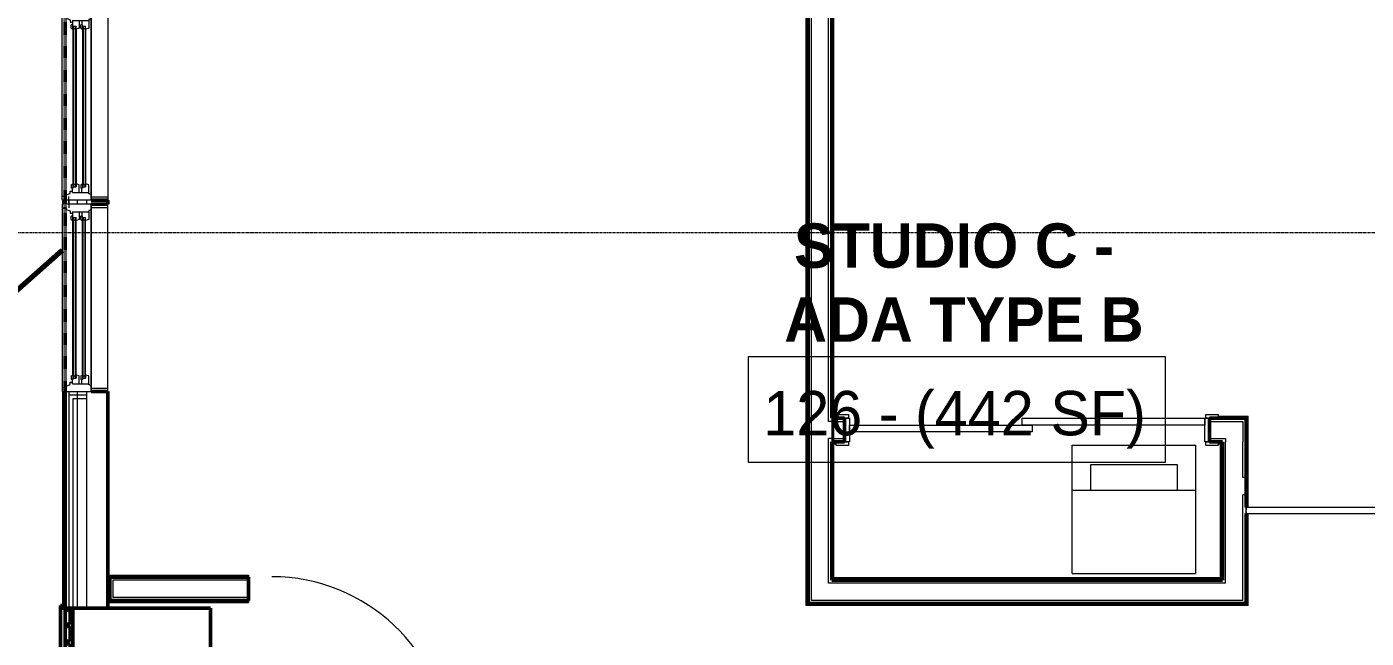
# Model space of a CAD drawing. Header units: inches. Extents: x -4235 to -464, y 9706 to 12425.
# Drawn here: x -3839.6 to -3568.1, y 10385 to 10509 of the extents above; entities that cross this region are included whole.
import ezdxf

# ---------------------------------------------------------------- set-up
doc = ezdxf.new("R2010")
doc.units = ezdxf.units.IN
doc.header["$MEASUREMENT"] = 0
doc.linetypes.add('Dash 1_16_', pattern=[0.125, 0.0625, -0.0625])
doc.linetypes.add('Grid Line 1_2_', pattern=[0.875, 0.5, -0.125, 0.125, -0.125])
for name, color, linetype, lineweight in [('0-1', 7, 'Continuous', 5), ('0-2', 10, 'Continuous', 9), ('A-AREA-IDEN', 2, 'Continuous', 9), ('A-DOOR-1', 7, 'Continuous', 9), ('A-DOOR-2', 90, 'Continuous', 20), ('A-DOOR-3', 250, 'Continuous', 50), ('A-DOOR-FRAM-1', 90, 'Continuous', 20), ('A-GENM', 5, 'Continuous', 9), ('A-GENM-5', 5, 'Continuous', 50), ('A-GLAZ-1', 151, 'Continuous', 9), ('A-GLAZ-2', 151, 'Continuous', 20), ('A-WALL-1', 250, 'Continuous', 50), ('A-WALL-2', 50, 'Continuous', 13), ('A-WALL-3', 10, 'Continuous', 9), ('A-WALL-4', 254, 'Continuous', 9), ('A-WALL-5', 7, 'Continuous', 9), ('A-WALL-6', 113, 'Continuous', 9), ('A-WALL-7', 113, 'Continuous', 50), ('C-BLDG-PADS-1', 10, 'Continuous', 9), ('C-PROP-LINE-1', 91, 'Dash 1_16_', 50), ('C-TOPO-3', 254, 'Continuous', 9), ('C-TOPO-MAJR-1', 253, 'Continuous', 70), ('P-SANR-FIXT-1', 7, 'Continuous', 9), ('S-FNDN-3', 32, 'Continuous', 9), ('S-GRID-1', 1, 'Grid Line 1_2_', 9)]:
    doc.layers.add(name, color=color, linetype=linetype, lineweight=lineweight)
doc.styles.add('Century Gothic', font='ufonts.com_century-gothic.ttf', dxfattribs={"height": 9})
doc.styles.add('Century Gothic_B', font='GOTHICB.TTF', dxfattribs={"height": 9})

# ---------------------------------------------------------------- blocks, each defined once
blk = doc.blocks.new('Basic Wall _ INT - W4BØF - _5_8 GYP - 2X4 WOOD_BATT_ - 5_8 GYP_ - ___-2682985-BACKGROUND - 1ST FLOOR')
at = {"layer": 'A-WALL-3'}
for p, q in [((-3676.43, 10429.77), (-3676.43, 10429.98)), ((-3676.43, 10429.98), (-3676.43, 10429.92)), ((-3676.43, 10429.92), (-3676.43, 10429.77)), ((-3676.43, 10429.71), (-3676.43, 10429.77)), ((-3676.43, 10429.77), (-3676.43, 10429.7)), ((-3676.43, 10429.69), (-3676.43, 10429.71)), ((-3676.43, 10429.65), (-3676.43, 10429.69)), ((-3676.43, 10429.63), (-3676.43, 10429.65)), ((-3676.43, 10429.59), (-3676.43, 10429.56)), ((-3676.28, 10429.92), (-3676.24, 10429.92)), ((-3676.23, 10429.92), (-3676.15, 10429.92)), ((-3676.13, 10429.92), (-3676.04, 10429.92)), ((-3598.05, 10429.56), (-3599.8, 10429.56)), ((-3592.42, 10429.56), (-3592.4, 10429.59)), ((-3592.28, 10429.7), (-3592.22, 10429.77)), ((-3592.22, 10429.77), (-3592.07, 10429.92)), ((-3592.07, 10429.92), (-3592.01, 10429.98))]:
    blk.add_line(p, q, dxfattribs=at)
at = {"layer": 'A-WALL-4'}
for p, q in [((-3676.43, 10429.61), (-3676.43, 10429.63)), ((-3676.43, 10429.56), (-3676.43, 10429.61)), ((-3675.55, 10429.56), (-3676.43, 10429.56)), ((-3676.28, 10429.98), (-3676.24, 10429.98)), ((-3676.23, 10429.98), (-3676.15, 10429.98)), ((-3676.13, 10429.98), (-3676.04, 10429.98)), ((-3676.01, 10429.92), (-3675.55, 10429.92)), ((-3598.05, 10429.92), (-3592.07, 10429.92)), ((-3592.42, 10429.56), (-3598.05, 10429.56))]:
    blk.add_line(p, q, dxfattribs=at)
at = {"layer": 'A-WALL-5'}
for p, q in [((-3675.55, 10429.69), (-3676.43, 10429.69)), ((-3676.01, 10429.98), (-3675.55, 10429.98)), ((-3598.05, 10429.98), (-3592.01, 10429.98)), ((-3592.3, 10429.69), (-3598.05, 10429.69))]:
    blk.add_line(p, q, dxfattribs=at)
at = {"layer": 'A-WALL-5', "flags": 128}
for points in [[(-3592.3, 10429.69), (-3592.3, 10429.69), (-3592.31, 10429.68), (-3592.32, 10429.67), (-3592.34, 10429.65), (-3592.36, 10429.63), (-3592.38, 10429.61)], [(-3592.01, 10429.98), (-3592.13, 10429.86), (-3592.22, 10429.77), (-3592.28, 10429.71), (-3592.3, 10429.69)]]:
    blk.add_lwpolyline(points, dxfattribs=at)
blk = doc.blocks.new('Basic Wall _ INT - W4BØF - _5_8 GYP - 2X4 WOOD_BATT_ - 5_8 GYP_ - ___-2682984-BACKGROUND - 1ST FLOOR')
at = {"layer": 'A-WALL-3'}
for p, q in [((-3676.43, 10424.81), (-3676.43, 10424.79)), ((-3676.43, 10424.73), (-3676.43, 10424.75)), ((-3676.43, 10424.69), (-3676.43, 10424.73)), ((-3676.43, 10424.4), (-3676.43, 10424.69)), ((-3676.43, 10424.67), (-3676.43, 10424.61)), ((-3676.43, 10424.61), (-3676.43, 10424.46)), ((-3676.43, 10424.46), (-3676.43, 10424.4)), ((-3676.28, 10424.46), (-3676.24, 10424.46)), ((-3676.23, 10424.46), (-3676.15, 10424.46)), ((-3676.13, 10424.46), (-3676.04, 10424.46)), ((-3597.59, 10424.4), (-3597.52, 10424.46)), ((-3597.52, 10424.46), (-3597.38, 10424.61)), ((-3597.38, 10424.61), (-3597.31, 10424.67)), ((-3597.2, 10424.79), (-3597.17, 10424.81))]:
    blk.add_line(p, q, dxfattribs=at)
at = {"layer": 'A-WALL-4'}
for p, q in [((-3676.43, 10424.77), (-3676.43, 10424.81)), ((-3675.55, 10424.81), (-3676.43, 10424.81)), ((-3676.43, 10424.75), (-3676.43, 10424.77)), ((-3676.28, 10424.4), (-3676.24, 10424.4)), ((-3676.23, 10424.4), (-3676.15, 10424.4)), ((-3676.13, 10424.4), (-3676.04, 10424.4)), ((-3676.01, 10424.46), (-3675.55, 10424.46)), ((-3597.17, 10424.81), (-3598.05, 10424.81)), ((-3598.05, 10424.46), (-3597.52, 10424.46))]:
    blk.add_line(p, q, dxfattribs=at)
at = {"layer": 'A-WALL-5'}
for p, q in [((-3676.43, 10424.69), (-3675.55, 10424.69)), ((-3676.01, 10424.4), (-3675.55, 10424.4)), ((-3598.05, 10424.69), (-3597.3, 10424.69)), ((-3598.05, 10424.4), (-3597.59, 10424.4))]:
    blk.add_line(p, q, dxfattribs=at)
at = {"layer": 'A-WALL-5', "flags": 128}
for points in [[(-3597.3, 10424.69), (-3597.32, 10424.67), (-3597.38, 10424.61), (-3597.47, 10424.52), (-3597.59, 10424.4)], [(-3597.22, 10424.77), (-3597.24, 10424.75), (-3597.26, 10424.73), (-3597.27, 10424.71), (-3597.29, 10424.7), (-3597.3, 10424.69), (-3597.3, 10424.69)]]:
    blk.add_lwpolyline(points, dxfattribs=at)
blk = doc.blocks.new('SLIDING - FLUSH - 6-0 x 6-8-3203588-BACKGROUND - 1ST FLOOR')
at = {"layer": 'A-DOOR-1'}
for p, q in [((-38.75, 3.25), (-36.25, 3.25)), ((-38.75, 2.5), (-38.75, 3.25)), ((-36.25, 3.25), (-36.25, 2.5)), ((36.25, 3.25), (38.75, 3.25)), ((36.25, 2.5), (36.25, 3.25)), ((38.75, 3.25), (38.75, 2.5)), ((-36.25, 2.5), (-38.75, 2.5)), ((38.75, 2.5), (36.25, 2.5)), ((-38.75, -2.25), (-36.25, -2.25)), ((-38.75, -3), (-38.75, -2.25)), ((-36.25, -2.25), (-36.25, -3)), ((36.25, -2.25), (38.75, -2.25)), ((36.25, -3), (36.25, -2.25)), ((38.75, -2.25), (38.75, -3)), ((-36.25, -3), (-38.75, -3)), ((38.75, -3), (36.25, -3))]:
    blk.add_line(p, q, dxfattribs=at)
at = {"layer": 'A-DOOR-2'}
for p, q in [((-1, -0.875), (-1, 0.5)), ((-1, 0.5), (36, 0.5)), ((36, 0.5), (36, -0.875)), ((-36, -2.25), (-36, -0.875)), ((-36, -0.875), (1, -0.875)), ((1, -2.25), (-36, -2.25)), ((36, -0.875), (-1, -0.875)), ((1, -0.875), (1, -2.25))]:
    blk.add_line(p, q, dxfattribs=at)
at = {"layer": 'A-DOOR-FRAM-1'}
for p, q in [((-37, -2.25), (-37, 2.5)), ((-37, 2.5), (-36, 2.5)), ((-36, 2.5), (-36, -2.25)), ((36, 2.5), (37, 2.5)), ((36, -2.25), (36, 2.5)), ((37, 2.5), (37, -2.25)), ((-36, -2.25), (-37, -2.25)), ((37, -2.25), (36, -2.25))]:
    blk.add_line(p, q, dxfattribs=at)
blk = doc.blocks.new('Basic Wall _ INT - W4BØF - _5_8 GYP - 2X4 WOOD_BATT_ - 5_8 GYP_ - ___-2682987-BACKGROUND - 1ST FLOOR')
at = {"layer": 'A-WALL-3'}
for p, q in [((-3676.43, 10547.19), (-3676.38, 10547.19)), ((-3676.4, 10547.19), (-3676.43, 10547.19)), ((-3676.43, 10547.19), (-3676.43, 10545.94)), ((-3676.38, 10547.19), (-3676.36, 10547.19)), ((-3676.36, 10547.19), (-3676.31, 10547.19)), ((-3676.31, 10547.19), (-3676.3, 10547.19)), ((-3676.3, 10547.19), (-3676.13, 10547.19)), ((-3676.23, 10547.19), (-3676.29, 10547.19)), ((-3676.08, 10547.19), (-3676.22, 10547.19)), ((-3676.13, 10547.19), (-3676.01, 10547.19)), ((-3676.01, 10547.19), (-3676.08, 10547.19)), ((-3676.08, 10545.94), (-3676.08, 10547.19)), ((-3676.43, 10429.56), (-3676.43, 10424.81)), ((-3676.08, 10429.86), (-3676.08, 10429.96)), ((-3676.08, 10429.77), (-3676.08, 10429.85)), ((-3676.08, 10429.71), (-3676.08, 10429.76)), ((-3676.08, 10424.81), (-3676.08, 10429.56)), ((-3676.08, 10424.61), (-3676.08, 10424.66)), ((-3676.08, 10424.52), (-3676.08, 10424.6)), ((-3676.08, 10424.4), (-3676.08, 10424.5)), ((-3676.43, 10396.76), (-3676.4, 10396.79)), ((-3676.29, 10396.9), (-3676.23, 10396.97)), ((-3676.22, 10396.97), (-3676.08, 10397.12)), ((-3676.08, 10397.12), (-3676.01, 10397.18))]:
    blk.add_line(p, q, dxfattribs=at)
at = {"layer": 'A-WALL-4'}
for p, q in [((-3676.43, 10545.94), (-3676.43, 10429.56)), ((-3676.3, 10545.94), (-3676.3, 10547.19)), ((-3676.08, 10429.98), (-3676.08, 10545.94)), ((-3676.01, 10545.94), (-3676.01, 10547.19)), ((-3676.3, 10428.97), (-3676.3, 10429.56)), ((-3676.3, 10425.44), (-3676.3, 10428.94)), ((-3676.01, 10429.86), (-3676.01, 10429.96)), ((-3676.01, 10429.77), (-3676.01, 10429.84)), ((-3676.01, 10429.71), (-3676.01, 10429.76)), ((-3676.01, 10424.81), (-3676.01, 10429.56)), ((-3676.43, 10424.81), (-3676.43, 10396.76)), ((-3676.3, 10424.81), (-3676.3, 10425.41)), ((-3676.08, 10397.12), (-3676.08, 10424.4)), ((-3676.01, 10424.61), (-3676.01, 10424.66)), ((-3676.01, 10424.52), (-3676.01, 10424.6)), ((-3676.01, 10424.4), (-3676.01, 10424.5))]:
    blk.add_line(p, q, dxfattribs=at)
at = {"layer": 'A-WALL-5'}
for p, q in [((-3676.3, 10429.56), (-3676.3, 10545.94)), ((-3676.01, 10429.98), (-3676.01, 10545.94)), ((-3676.3, 10396.89), (-3676.3, 10424.81)), ((-3676.01, 10397.18), (-3676.01, 10424.4))]:
    blk.add_line(p, q, dxfattribs=at)
at = {"layer": 'A-WALL-5', "flags": 128}
for points in [[(-3676.3, 10396.89), (-3676.31, 10396.89), (-3676.31, 10396.88), (-3676.33, 10396.87), (-3676.34, 10396.85), (-3676.36, 10396.83), (-3676.38, 10396.81)], [(-3676.01, 10397.18), (-3676.13, 10397.06), (-3676.23, 10396.97), (-3676.28, 10396.91), (-3676.3, 10396.89)]]:
    blk.add_lwpolyline(points, dxfattribs=at)
blk = doc.blocks.new('Basic Wall _ INT - W4BØF - _5_8 GYP - 2X4 WOOD_BATT_ - 5_8 GYP_ - ___-2682986-BACKGROUND - 1ST FLOOR')
at = {"layer": 'A-WALL-3'}
for p, q in [((-3681.53, 10547.19), (-3681.59, 10547.19)), ((-3681.59, 10547.19), (-3681.32, 10547.19)), ((-3681.38, 10547.19), (-3681.53, 10547.19)), ((-3681.53, 10545.94), (-3681.53, 10547.19)), ((-3681.53, 10543.94), (-3681.53, 10545.94)), ((-3681.32, 10547.19), (-3681.38, 10547.19)), ((-3681.32, 10547.19), (-3681.3, 10547.19)), ((-3681.3, 10547.19), (-3681.29, 10547.19)), ((-3681.3, 10547.19), (-3681.3, 10547.19)), ((-3681.29, 10547.19), (-3681.26, 10547.19)), ((-3681.26, 10547.19), (-3681.24, 10547.19)), ((-3681.24, 10547.19), (-3681.22, 10547.19)), ((-3681.22, 10547.19), (-3681.18, 10547.19)), ((-3681.18, 10547.19), (-3681.2, 10547.19)), ((-3681.18, 10547.19), (-3681.18, 10543.94)), ((-3681.59, 10391.6), (-3681.53, 10391.66)), ((-3681.53, 10391.66), (-3681.38, 10391.81)), ((-3681.38, 10391.81), (-3681.32, 10391.87)), ((-3681.2, 10391.99), (-3681.18, 10392.01))]:
    blk.add_line(p, q, dxfattribs=at)
at = {"layer": 'A-WALL-4'}
for p, q in [((-3681.59, 10545.94), (-3681.59, 10547.19)), ((-3681.59, 10543.94), (-3681.59, 10545.94)), ((-3681.3, 10547.19), (-3681.3, 10545.94)), ((-3681.3, 10545.94), (-3681.3, 10543.94)), ((-3681.53, 10391.66), (-3681.53, 10513.94)), ((-3681.18, 10513.94), (-3681.18, 10392.01)), ((-3681.59, 10391.6), (-3681.59, 10391.63))]:
    blk.add_line(p, q, dxfattribs=at)
at = {"layer": 'A-WALL-5'}
for p, q in [((-3681.59, 10391.63), (-3681.59, 10513.94)), ((-3681.3, 10513.94), (-3681.3, 10391.89))]:
    blk.add_line(p, q, dxfattribs=at)
at = {"layer": 'A-WALL-5', "flags": 128}
for points in [[(-3681.3, 10391.89), (-3681.32, 10391.87), (-3681.38, 10391.81), (-3681.47, 10391.72), (-3681.59, 10391.6)], [(-3681.22, 10391.97), (-3681.24, 10391.95), (-3681.26, 10391.93), (-3681.28, 10391.91), (-3681.29, 10391.9), (-3681.3, 10391.89), (-3681.3, 10391.89)]]:
    blk.add_lwpolyline(points, dxfattribs=at)
blk = doc.blocks.new('Basic Wall _ INT - W4BØF - _5_8 GYP - 2X4 WOOD_BATT_ - 5_8 GYP_ - ___-2682989-BACKGROUND - 1ST FLOOR')
at = {"layer": 'A-WALL-3'}
for p, q in [((-3681.53, 10391.66), (-3681.59, 10391.6)), ((-3681.38, 10391.81), (-3681.53, 10391.66)), ((-3681.32, 10391.87), (-3681.38, 10391.81)), ((-3681.18, 10392.01), (-3681.2, 10391.99)), ((-3592.4, 10391.99), (-3592.42, 10392.01)), ((-3592.22, 10391.81), (-3592.28, 10391.87)), ((-3592.07, 10391.66), (-3592.22, 10391.81)), ((-3592.01, 10391.6), (-3592.07, 10391.66))]:
    blk.add_line(p, q, dxfattribs=at)
at = {"layer": 'A-WALL-4'}
for p, q in [((-3592.07, 10391.66), (-3681.53, 10391.66)), ((-3681.18, 10392.01), (-3592.42, 10392.01))]:
    blk.add_line(p, q, dxfattribs=at)
at = {"layer": 'A-WALL-5'}
for p, q in [((-3592.01, 10391.6), (-3681.59, 10391.6)), ((-3681.3, 10391.89), (-3592.3, 10391.89))]:
    blk.add_line(p, q, dxfattribs=at)
at = {"layer": 'A-WALL-5', "flags": 128}
for points in [[(-3681.59, 10391.6), (-3681.47, 10391.72), (-3681.38, 10391.81), (-3681.32, 10391.87), (-3681.3, 10391.89)], [(-3681.3, 10391.89), (-3681.3, 10391.89), (-3681.29, 10391.9), (-3681.28, 10391.91), (-3681.26, 10391.93), (-3681.24, 10391.95), (-3681.22, 10391.97)], [(-3592.38, 10391.97), (-3592.36, 10391.95), (-3592.34, 10391.93), (-3592.32, 10391.91), (-3592.31, 10391.9), (-3592.3, 10391.89), (-3592.3, 10391.89)], [(-3592.3, 10391.89), (-3592.28, 10391.87), (-3592.22, 10391.81), (-3592.13, 10391.72), (-3592.01, 10391.6)]]:
    blk.add_lwpolyline(points, dxfattribs=at)
blk = doc.blocks.new('Basic Wall _ INT - W4BØF - _5_8 GYP - 2X4 WOOD_BATT_ - 5_8 GYP_ - ___-2682988-BACKGROUND - 1ST FLOOR')
at = {"layer": 'A-WALL-3'}
for p, q in [((-3676.4, 10396.79), (-3676.43, 10396.76)), ((-3676.23, 10396.97), (-3676.29, 10396.9)), ((-3676.08, 10397.12), (-3676.22, 10396.97)), ((-3676.01, 10397.18), (-3676.08, 10397.12)), ((-3597.52, 10397.12), (-3597.59, 10397.18)), ((-3597.38, 10396.97), (-3597.52, 10397.12)), ((-3597.31, 10396.9), (-3597.38, 10396.97)), ((-3597.17, 10396.76), (-3597.2, 10396.79))]:
    blk.add_line(p, q, dxfattribs=at)
at = {"layer": 'A-WALL-4'}
for p, q in [((-3676.43, 10396.76), (-3597.17, 10396.76)), ((-3597.52, 10397.12), (-3676.08, 10397.12))]:
    blk.add_line(p, q, dxfattribs=at)
at = {"layer": 'A-WALL-5'}
for p, q in [((-3597.3, 10396.89), (-3676.3, 10396.89)), ((-3597.59, 10397.18), (-3676.01, 10397.18))]:
    blk.add_line(p, q, dxfattribs=at)
at = {"layer": 'A-WALL-5', "flags": 128}
for points in [[(-3676.38, 10396.81), (-3676.36, 10396.83), (-3676.34, 10396.85), (-3676.33, 10396.87), (-3676.31, 10396.88), (-3676.31, 10396.89), (-3676.3, 10396.89)], [(-3676.3, 10396.89), (-3676.28, 10396.91), (-3676.23, 10396.97), (-3676.13, 10397.06), (-3676.01, 10397.18)], [(-3597.59, 10397.18), (-3597.47, 10397.06), (-3597.38, 10396.97), (-3597.32, 10396.91), (-3597.3, 10396.89)], [(-3597.3, 10396.89), (-3597.3, 10396.89), (-3597.29, 10396.88), (-3597.27, 10396.87), (-3597.26, 10396.85), (-3597.24, 10396.83), (-3597.22, 10396.81)]]:
    blk.add_lwpolyline(points, dxfattribs=at)
blk = doc.blocks.new('Basic Wall _ INT - W4BØF - _5_8 GYP - 2X4 WOOD_BATT_ - 5_8 GYP_ - ___-2682991-BACKGROUND - 1ST FLOOR')
at = {"layer": 'A-WALL-3'}
for p, q in [((-3597.52, 10424.46), (-3597.59, 10424.4)), ((-3597.38, 10424.61), (-3597.52, 10424.46)), ((-3597.31, 10424.67), (-3597.38, 10424.61)), ((-3597.17, 10424.81), (-3597.2, 10424.79)), ((-3597.59, 10397.18), (-3597.52, 10397.12)), ((-3597.52, 10397.12), (-3597.38, 10396.97)), ((-3597.38, 10396.97), (-3597.31, 10396.9)), ((-3597.2, 10396.79), (-3597.17, 10396.76))]:
    blk.add_line(p, q, dxfattribs=at)
at = {"layer": 'A-WALL-4'}
for p, q in [((-3597.52, 10397.12), (-3597.52, 10424.46)), ((-3597.17, 10424.81), (-3597.17, 10396.76))]:
    blk.add_line(p, q, dxfattribs=at)
at = {"layer": 'A-WALL-5'}
for p, q in [((-3597.59, 10397.18), (-3597.59, 10424.4)), ((-3597.3, 10424.69), (-3597.3, 10396.89))]:
    blk.add_line(p, q, dxfattribs=at)
at = {"layer": 'A-WALL-5', "flags": 128}
for points in [[(-3597.59, 10424.4), (-3597.47, 10424.52), (-3597.38, 10424.61), (-3597.32, 10424.67), (-3597.3, 10424.69)], [(-3597.3, 10424.69), (-3597.3, 10424.69), (-3597.29, 10424.7), (-3597.27, 10424.71), (-3597.26, 10424.73), (-3597.24, 10424.75), (-3597.22, 10424.77)], [(-3597.3, 10396.89), (-3597.32, 10396.91), (-3597.38, 10396.97), (-3597.47, 10397.06), (-3597.59, 10397.18)], [(-3597.22, 10396.81), (-3597.24, 10396.83), (-3597.26, 10396.85), (-3597.27, 10396.87), (-3597.29, 10396.88), (-3597.3, 10396.89), (-3597.3, 10396.89)]]:
    blk.add_lwpolyline(points, dxfattribs=at)
blk = doc.blocks.new('Basic Wall _ INT - W4BØF - _5_8 GYP - 2X4 WOOD_BATT_ - 5_8 GYP_ - ___-2682990-BACKGROUND - 1ST FLOOR')
at = {"layer": 'A-WALL-3'}
for p, q in [((-3592.4, 10429.59), (-3592.42, 10429.56)), ((-3592.22, 10429.77), (-3592.28, 10429.7)), ((-3592.07, 10429.92), (-3592.22, 10429.77)), ((-3592.01, 10429.98), (-3592.07, 10429.92)), ((-3592.42, 10411.45), (-3592.42, 10411)), ((-3592.42, 10410.68), (-3592.42, 10410.24)), ((-3592.42, 10392.01), (-3592.4, 10391.99)), ((-3592.28, 10391.87), (-3592.22, 10391.81)), ((-3592.22, 10391.81), (-3592.07, 10391.66)), ((-3592.07, 10391.66), (-3592.01, 10391.6))]:
    blk.add_line(p, q, dxfattribs=at)
at = {"layer": 'A-WALL-4'}
for p, q in [((-3592.42, 10429.56), (-3592.42, 10411.47)), ((-3592.07, 10411.47), (-3592.07, 10429.92)), ((-3592.42, 10410.22), (-3592.42, 10392.01)), ((-3592.07, 10391.66), (-3592.07, 10410.22)), ((-3592.01, 10391.6), (-3592.01, 10391.63))]:
    blk.add_line(p, q, dxfattribs=at)
at = {"layer": 'A-WALL-5'}
for p, q in [((-3592.3, 10411.47), (-3592.3, 10429.69)), ((-3592.01, 10411.47), (-3592.01, 10429.98)), ((-3592.3, 10391.89), (-3592.3, 10410.22)), ((-3592.01, 10391.63), (-3592.01, 10410.22))]:
    blk.add_line(p, q, dxfattribs=at)
at = {"layer": 'A-WALL-5', "flags": 128}
for points in [[(-3592.38, 10429.61), (-3592.36, 10429.63), (-3592.34, 10429.65), (-3592.32, 10429.67), (-3592.31, 10429.68), (-3592.3, 10429.69), (-3592.3, 10429.69)], [(-3592.3, 10429.69), (-3592.28, 10429.71), (-3592.22, 10429.77), (-3592.13, 10429.86), (-3592.01, 10429.98)], [(-3592.3, 10391.89), (-3592.3, 10391.89), (-3592.31, 10391.9), (-3592.32, 10391.91), (-3592.34, 10391.93), (-3592.36, 10391.95), (-3592.38, 10391.97)], [(-3592.01, 10391.6), (-3592.13, 10391.72), (-3592.22, 10391.81), (-3592.28, 10391.87), (-3592.3, 10391.89)]]:
    blk.add_lwpolyline(points, dxfattribs=at)
blk = doc.blocks.new('Stacked Washer and Dryer - 26_x25_ - Private-1352637-BACKGROUND - 1ST FLOOR')
at = {"layer": 'P-SANR-FIXT-1'}
for p, q in [((0, 12.5), (26, 12.5)), ((0, 12.5), (0, -12.5)), ((16.90625, 12.5), (16.90625, -12.5)), ((26, 12.5), (26, -12.5)), ((16.90625, 8.75), (22.09375, 8.75)), ((22.09375, 8.75), (22.09375, -8.75)), ((22.09375, -8.75), (16.90625, -8.75)), ((26, -12.5), (0, -12.5))]:
    blk.add_line(p, q, dxfattribs=at)
blk = doc.blocks.new('BARN - FLUSH - 3-0 x 7-0 BARN DOOR-3238941-BACKGROUND - 1ST FLOOR')
at = {"layer": 'A-DOOR-1'}
for p, q in [((18, 5.57), (-60, 5.57)), ((-60, 4.95), (-60, 5.57)), ((-56, 6), (-54.5, 6)), ((-56, 6), (-56, 5.67)), ((-56, 5.67), (-54.5, 5.67)), ((-54.5, 5.67), (-54.5, 6)), ((-23.5, 6), (-22, 6)), ((-23.5, 5.67), (-23.5, 6)), ((-23.5, 5.67), (-22, 5.67)), ((-22, 6), (-22, 5.67)), ((18, 5.57), (18, 4.95)), ((-60, 4.32), (-60, 4.95)), ((-60, 4.32), (18, 4.32)), ((-52, 4.07), (-26, 4.07)), ((18, 4.95), (18, 4.32))]:
    blk.add_line(p, q, dxfattribs=at)
at = {"layer": 'A-DOOR-3'}
for p, q in [((-57, 5.82), (-56, 5.82)), ((-57, 5.57), (-57, 5.82)), ((-54.5, 5.82), (-23.5, 5.82)), ((-22, 5.82), (-21, 5.82)), ((-21, 5.82), (-21, 5.57)), ((-57, 4.07), (-57, 4.32)), ((-52, 4.07), (-57, 4.07)), ((-52, 4.33), (-52, 4.07)), ((-26, 4.07), (-26, 4.32)), ((-21, 4.07), (-26, 4.07)), ((-21, 4.32), (-21, 4.07))]:
    blk.add_line(p, q, dxfattribs=at)
blk = doc.blocks.new('Basic Wall _ INT - W4BØF - _5_8 GYP - 2X4 WOOD_BATT_ - 5_8 GYP_ - ___-2680636-BACKGROUND - 1ST FLOOR')
at = {"layer": 'A-WALL-4'}
for p, q in [((-3822.82, 10392.61), (-3822.82, 10392.59)), ((-3794.67, 10392.61), (-3822.82, 10392.61)), ((-3822.82, 10392.47), (-3822.82, 10392.41)), ((-3822.82, 10392.4), (-3822.82, 10392.26)), ((-3822.82, 10392.26), (-3822.82, 10392.2)), ((-3822.82, 10392.26), (-3794.67, 10392.26)), ((-3794.67, 10392.59), (-3794.67, 10392.61)), ((-3794.67, 10392.41), (-3794.67, 10392.47)), ((-3794.67, 10392.26), (-3794.67, 10392.4)), ((-3794.67, 10392.2), (-3794.67, 10392.26))]:
    blk.add_line(p, q, dxfattribs=at)
at = {"layer": 'A-WALL-5'}
for p, q in [((-3822.82, 10392.57), (-3822.82, 10392.61)), ((-3822.82, 10392.48), (-3822.82, 10392.57)), ((-3822.82, 10392.48), (-3794.67, 10392.48)), ((-3822.82, 10392.2), (-3822.82, 10392.48)), ((-3822.82, 10392.2), (-3794.67, 10392.2)), ((-3794.67, 10392.61), (-3794.67, 10392.57)), ((-3794.67, 10392.57), (-3794.67, 10392.48)), ((-3794.67, 10392.48), (-3794.67, 10392.2))]:
    blk.add_line(p, q, dxfattribs=at)
blk = doc.blocks.new('Basic Wall _ INT - W4BØF - _5_8 GYP - 2X4 WOOD_BATT_ - 5_8 GYP_ - ___-2680637-BACKGROUND - 1ST FLOOR')
at = {"layer": 'A-WALL-4'}
for p, q in [((-3822.82, 10397.77), (-3822.82, 10397.71)), ((-3822.82, 10397.71), (-3822.82, 10397.57)), ((-3822.82, 10397.71), (-3794.67, 10397.71)), ((-3822.82, 10397.56), (-3822.82, 10397.5)), ((-3822.82, 10397.38), (-3822.82, 10397.36)), ((-3794.67, 10397.36), (-3822.82, 10397.36)), ((-3794.67, 10397.71), (-3794.67, 10397.77)), ((-3794.67, 10397.57), (-3794.67, 10397.71)), ((-3794.67, 10397.5), (-3794.67, 10397.56)), ((-3794.67, 10397.36), (-3794.67, 10397.38))]:
    blk.add_line(p, q, dxfattribs=at)
at = {"layer": 'A-WALL-5'}
for p, q in [((-3822.82, 10397.48), (-3822.82, 10397.77)), ((-3822.82, 10397.77), (-3794.67, 10397.77)), ((-3794.67, 10397.48), (-3822.82, 10397.48)), ((-3822.82, 10397.4), (-3822.82, 10397.48)), ((-3822.82, 10397.36), (-3822.82, 10397.4)), ((-3794.67, 10397.77), (-3794.67, 10397.48)), ((-3794.67, 10397.48), (-3794.67, 10397.4)), ((-3794.67, 10397.4), (-3794.67, 10397.36))]:
    blk.add_line(p, q, dxfattribs=at)
blk = doc.blocks.new('SWING - SINGLE - FLUSH - 36_ x 80_ - OFFSET PIVOT DOOR AT MAGIC PAK AND WASHER_DRYER-3199414-BACKGROUND - 1ST FLOOR')
at = {"layer": 'A-DOOR-1'}
blk.add_arc((18, 2.37), 36.07, 93.1789, 180, dxfattribs=at)
at = {"layer": 'A-DOOR-2'}
for p, q in [((16, 2.37), (16, 38.39)), ((18, 38.39), (16, 38.39)), ((18, 2.37), (18, 38.39)), ((18, 2.37), (16, 2.37))]:
    blk.add_line(p, q, dxfattribs=at)
blk = doc.blocks.new('CTR - 1st Phase - Unit Layouts_rvt-1-BACKGROUND - 1ST FLOOR')
at = {"layer": 'A-WALL-1'}
for p, q in [((-3676.43, 10429.56), (-3676.43, 10547.19)), ((-3681.18, 10513.94), (-3681.18, 10392.01)), ((-3673.8, 10429.56), (-3676.43, 10429.56)), ((-3673.8, 10424.81), (-3673.8, 10429.56)), ((-3592.42, 10429.56), (-3599.8, 10429.56)), ((-3599.8, 10429.56), (-3599.8, 10424.81)), ((-3592.42, 10428.94), (-3592.42, 10429.56)), ((-3592.42, 10424.81), (-3592.42, 10428.94)), ((-3676.43, 10424.81), (-3673.8, 10424.81)), ((-3676.43, 10396.76), (-3676.43, 10424.81)), ((-3599.8, 10424.81), (-3597.17, 10424.81)), ((-3597.17, 10424.81), (-3597.17, 10396.76)), ((-3592.42, 10411.47), (-3592.42, 10424.81)), ((-3592.42, 10392.01), (-3592.42, 10410.22)), ((-3794.67, 10397.36), (-3822.82, 10397.36)), ((-3822.82, 10397.36), (-3822.82, 10396.73)), ((-3822.82, 10396.73), (-3822.82, 10393.23)), ((-3794.67, 10392.61), (-3794.67, 10397.36)), ((-3597.17, 10396.76), (-3676.43, 10396.76)), ((-3822.82, 10393.23), (-3822.82, 10392.61)), ((-3822.82, 10392.61), (-3794.67, 10392.61)), ((-3681.18, 10392.01), (-3680.55, 10392.01)), ((-3680.55, 10392.01), (-3676.43, 10392.01)), ((-3676.43, 10392.01), (-3597.17, 10392.01)), ((-3597.17, 10392.01), (-3593.05, 10392.01)), ((-3593.05, 10392.01), (-3592.42, 10392.01))]:
    blk.add_line(p, q, dxfattribs=at)
at = {"layer": 'A-WALL-2'}
for p, q in [((-3680.55, 10392.64), (-3680.55, 10546.56)), ((-3677.05, 10428.94), (-3677.05, 10546.56)), ((-3676.43, 10428.94), (-3677.05, 10428.94)), ((-3676.43, 10428.94), (-3673.8, 10428.94)), ((-3599.8, 10428.94), (-3593.05, 10428.94)), ((-3593.05, 10428.94), (-3593.05, 10425.44)), ((-3676.43, 10425.44), (-3677.05, 10425.44)), ((-3677.05, 10396.14), (-3677.05, 10425.44)), ((-3676.43, 10425.44), (-3673.8, 10425.44)), ((-3599.8, 10425.44), (-3596.55, 10425.44)), ((-3596.55, 10425.44), (-3596.55, 10424.81)), ((-3596.55, 10396.14), (-3596.55, 10424.81)), ((-3593.05, 10425.44), (-3593.05, 10424.81)), ((-3593.05, 10417.54), (-3593.05, 10424.81)), ((-3592.42, 10417.54), (-3593.05, 10417.54)), ((-3592.42, 10414.04), (-3593.05, 10414.04)), ((-3593.05, 10392.64), (-3593.05, 10414.04)), ((-3822.2, 10396.73), (-3822.2, 10393.23)), ((-3794.67, 10396.73), (-3822.2, 10396.73)), ((-3676.43, 10396.14), (-3677.05, 10396.14)), ((-3597.17, 10396.14), (-3676.43, 10396.14)), ((-3596.55, 10396.14), (-3597.17, 10396.14)), ((-3794.67, 10393.23), (-3822.2, 10393.23)), ((-3677.05, 10392.64), (-3680.55, 10392.64)), ((-3676.43, 10392.64), (-3677.05, 10392.64)), ((-3597.17, 10392.64), (-3676.43, 10392.64)), ((-3596.55, 10392.64), (-3597.17, 10392.64)), ((-3593.05, 10392.64), (-3596.55, 10392.64))]:
    blk.add_line(p, q, dxfattribs=at)
at = {"layer": 'A-WALL-3'}
for p, q in [((-3676.43, 10429.98), (-3676.43, 10545.94)), ((-3681.18, 10513.94), (-3681.18, 10392.01)), ((-3676.43, 10429.71), (-3676.43, 10429.98)), ((-3676.24, 10429.56), (-3676.28, 10429.56)), ((-3676.15, 10429.56), (-3676.23, 10429.56)), ((-3676.04, 10429.56), (-3676.13, 10429.56)), ((-3675.55, 10429.56), (-3676.01, 10429.56)), ((-3673.8, 10429.56), (-3673.8, 10424.81)), ((-3598.05, 10429.56), (-3599.8, 10429.56)), ((-3599.8, 10424.81), (-3599.8, 10429.56)), ((-3592.42, 10429.56), (-3598.05, 10429.56)), ((-3592.42, 10429.56), (-3592.42, 10424.81)), ((-3676.43, 10424.4), (-3676.43, 10424.67)), ((-3676.43, 10396.76), (-3676.43, 10424.4)), ((-3676.28, 10424.81), (-3676.24, 10424.81)), ((-3676.23, 10424.81), (-3676.15, 10424.81)), ((-3676.13, 10424.81), (-3676.04, 10424.81)), ((-3676.01, 10424.81), (-3675.55, 10424.81)), ((-3598.05, 10424.81), (-3597.17, 10424.81)), ((-3597.17, 10424.81), (-3597.17, 10396.76)), ((-3592.42, 10411.47), (-3592.42, 10424.81)), ((-3592.42, 10411), (-3592.42, 10411.45)), ((-3592.42, 10410.24), (-3592.42, 10410.68)), ((-3592.42, 10392.01), (-3592.42, 10410.22)), ((-3794.67, 10397.36), (-3822.82, 10397.36)), ((-3597.17, 10396.76), (-3676.43, 10396.76)), ((-3822.82, 10392.61), (-3794.67, 10392.61)), ((-3676.43, 10392.01), (-3681.18, 10392.01)), ((-3676.43, 10392.01), (-3597.17, 10392.01)), ((-3592.42, 10392.01), (-3597.17, 10392.01))]:
    blk.add_line(p, q, dxfattribs=at)
at = {"layer": 'A-WALL-4'}
for p, q in [((-3822.82, 10392.61), (-3822.82, 10397.36)), ((-3794.67, 10397.36), (-3794.67, 10392.61))]:
    blk.add_line(p, q, dxfattribs=at)
at = {"layer": '0-2'}
for name in ['Basic Wall _ INT - W4BØF - _5_8 GYP - 2X4 WOOD_BATT_ - 5_8 GYP_ - ___-2682986-BACKGROUND - 1ST FLOOR', 'Basic Wall _ INT - W4BØF - _5_8 GYP - 2X4 WOOD_BATT_ - 5_8 GYP_ - ___-2682987-BACKGROUND - 1ST FLOOR', 'Basic Wall _ INT - W4BØF - _5_8 GYP - 2X4 WOOD_BATT_ - 5_8 GYP_ - ___-2682985-BACKGROUND - 1ST FLOOR', 'Basic Wall _ INT - W4BØF - _5_8 GYP - 2X4 WOOD_BATT_ - 5_8 GYP_ - ___-2682990-BACKGROUND - 1ST FLOOR', 'Basic Wall _ INT - W4BØF - _5_8 GYP - 2X4 WOOD_BATT_ - 5_8 GYP_ - ___-2682984-BACKGROUND - 1ST FLOOR', 'Basic Wall _ INT - W4BØF - _5_8 GYP - 2X4 WOOD_BATT_ - 5_8 GYP_ - ___-2682991-BACKGROUND - 1ST FLOOR', 'Basic Wall _ INT - W4BØF - _5_8 GYP - 2X4 WOOD_BATT_ - 5_8 GYP_ - ___-2680637-BACKGROUND - 1ST FLOOR', 'Basic Wall _ INT - W4BØF - _5_8 GYP - 2X4 WOOD_BATT_ - 5_8 GYP_ - ___-2682988-BACKGROUND - 1ST FLOOR', 'Basic Wall _ INT - W4BØF - _5_8 GYP - 2X4 WOOD_BATT_ - 5_8 GYP_ - ___-2680636-BACKGROUND - 1ST FLOOR', 'Basic Wall _ INT - W4BØF - _5_8 GYP - 2X4 WOOD_BATT_ - 5_8 GYP_ - ___-2682989-BACKGROUND - 1ST FLOOR']:
    blk.add_blockref(name, (0, 0), dxfattribs=at)
for name, p, rotation in [('SLIDING - FLUSH - 6-0 x 6-8-3203588-BACKGROUND - 1ST FLOOR', (-3636.8, 10427.31), 180), ('Stacked Washer and Dryer - 26_x25_ - Private-1352637-BACKGROUND - 1ST FLOOR', (-3615.14, 10398.1), 90.0000000000019), ('BARN - FLUSH - 3-0 x 7-0 BARN DOOR-3238941-BACKGROUND - 1ST FLOOR', (-3574.42, 10415.79), 180), ('SWING - SINGLE - FLUSH - 36_ x 80_ - OFFSET PIVOT DOOR AT MAGIC PAK AND WASHER_DRYER-3199414-BACKGROUND - 1ST FLOOR', (-3792.3, 10379.36), 269.9999999999992)]:
    blk.add_blockref(name, p, dxfattribs=dict(at, rotation=rotation))
blk = doc.blocks.new('CTR  - Topography_rvt-1-BACKGROUND - 1ST FLOOR')
at = {"layer": 'C-BLDG-PADS-1'}
for p, q in [((-3832.32, 10473.77), (-3832.32, 10473.01)), ((-3832.32, 10434.99), (-3832.32, 10391.63))]:
    blk.add_line(p, q, dxfattribs=at)
at = {"layer": 'C-TOPO-3'}
for p, q in [((-3832.32, 10473.01), (-3832.32, 10473.77)), ((-3832.32, 10391.63), (-3832.32, 10434.99))]:
    blk.add_line(p, q, dxfattribs=at)
at = {"layer": 'C-TOPO-MAJR-1', "flags": 128}
blk.add_lwpolyline([(-3832.45, 10463.62), (-3847.95, 10449.9), (-3847.95, 10430.88), (-3846.52, 10420.13)], dxfattribs=at)
blk = doc.blocks.new('Window-Double_Hung-Andersen-400_Series-Tilt_Wash - DOUBLE HUNG - COTTAGE - 1ST FLOOR-2889518-BACKGROUND - 1ST FLOOR')
at = {"layer": 'A-GLAZ-1'}
for p, q in [((-15.7, 2.75), (15.7, 2.75)), ((-16.29, 2.62), (-15.7, 2.62)), ((-16.29, 2.25), (-15.7, 2.25)), ((-16.29, 0.69), (-15.7, 0.69)), ((-16.29, 0.31), (-15.7, 0.31)), ((-15.82, 2.62), (-15.82, 2.25)), ((-15.82, 0.69), (-15.82, 0.31)), ((-15.7, 2.62), (15.7, 2.62)), ((-15.7, 2.25), (15.7, 2.25)), ((-15.7, 2.12), (15.7, 2.12)), ((-15.7, 0.81), (15.7, 0.81)), ((-15.7, 0.69), (15.7, 0.69)), ((-15.7, 0.31), (15.7, 0.31)), ((-15.7, 0.19), (15.7, 0.19)), ((16.29, 2.62), (15.7, 2.62)), ((16.29, 2.25), (15.7, 2.25)), ((16.29, 0.69), (15.7, 0.69)), ((16.29, 0.31), (15.7, 0.31)), ((15.82, 2.62), (15.82, 2.25)), ((15.82, 0.69), (15.82, 0.31)), ((18.95, -0.94), (-18.95, -0.94)), ((-18.95, -0.94), (-18.95, -4.31)), ((-18.32, -0.94), (-18.32, -4.31)), ((18.32, -0.94), (18.32, -4.31)), ((18.95, -4.31), (18.95, -0.94)), ((-18.95, -4.31), (18.95, -4.31))]:
    blk.add_line(p, q, dxfattribs=at)
at = {"layer": 'A-GLAZ-2'}
for p, q in [((-19.01, 3.56), (-20.51, 3.56)), ((19.01, 4.94), (-19.01, 4.94)), ((-19.01, 4.94), (-19.01, -0.94)), ((-18.2, 4.94), (-18.2, 4.12)), ((-18.2, 4.12), (-17.92, 4.12)), ((-17.92, 4.12), (-17.61, 3.31)), ((-17.61, 3.31), (-17.14, 3.31)), ((-17.42, 2.87), (-16.57, 2.87)), ((-17.42, 2.87), (-17.42, -0.44)), ((-17.14, 3.31), (-17.14, 2.87)), ((-15.86, 3.09), (-16.57, 3.09)), ((-16.57, 2.75), (-16.57, 3.09)), ((-15.7, 2.75), (-16.57, 2.75)), ((-16.29, 2.75), (-16.29, 2.12)), ((-15.86, 3.09), (-15.7, 2.75)), ((15.86, 3.09), (15.7, 2.75)), ((15.7, 2.75), (16.57, 2.75)), ((15.86, 3.09), (16.57, 3.09)), ((16.29, 2.75), (16.29, 2.12)), ((16.57, 2.75), (16.57, 3.09)), ((17.42, 2.87), (16.57, 2.87)), ((17.14, 3.31), (17.14, 2.87)), ((17.61, 3.31), (17.14, 3.31)), ((17.42, 2.87), (17.42, -0.44)), ((17.92, 4.12), (17.61, 3.31)), ((18.2, 4.12), (17.92, 4.12)), ((18.2, 4.94), (18.2, 4.12)), ((19.01, -0.94), (19.01, 4.94)), ((19.01, 3.56), (20.51, 3.56)), ((-17.42, 1.5), (-15.86, 1.5)), ((-17.42, 0.94), (-16.57, 0.94)), ((-15.86, 1.16), (-16.57, 1.16)), ((-16.57, 0.81), (-16.57, 1.16)), ((-15.7, 0.81), (-16.57, 0.81)), ((-15.7, 2.12), (-16.29, 2.12)), ((-16.29, 0.81), (-16.29, 0.19)), ((-15.7, 0.19), (-16.29, 0.19)), ((-15.86, 1.5), (-15.7, 2.12)), ((-15.86, 1.16), (-15.7, 0.81)), ((-15.86, -0.44), (-15.7, 0.19)), ((15.7, 2.12), (16.29, 2.12)), ((15.86, 1.5), (15.7, 2.12)), ((15.86, 1.16), (15.7, 0.81)), ((15.7, 0.81), (16.57, 0.81)), ((15.7, 0.19), (16.29, 0.19)), ((15.86, -0.44), (15.7, 0.19)), ((17.42, 1.5), (15.86, 1.5)), ((15.86, 1.16), (16.57, 1.16)), ((16.29, 0.81), (16.29, 0.19)), ((16.57, 0.81), (16.57, 1.16)), ((17.42, 0.94), (16.57, 0.94)), ((-19.01, -0.94), (19.01, -0.94)), ((-17.67, -0.66), (-18, -0.94)), ((-17.67, -0.66), (-17.67, -0.44)), ((-17.67, -0.44), (-15.86, -0.44)), ((17.67, -0.44), (15.86, -0.44)), ((17.67, -0.66), (17.67, -0.44)), ((17.67, -0.66), (18, -0.94))]:
    blk.add_line(p, q, dxfattribs=at)
blk = doc.blocks.new('Window-Double_Hung-Andersen-400_Series-Tilt_Wash - DOUBLE HUNG - COTTAGE - 1ST FLOOR-2889437-BACKGROUND - 1ST FLOOR')
at = {"layer": 'A-GLAZ-1'}
for p, q in [((-18.95, 4.31), (18.95, 4.31)), ((-18.95, 0.94), (-18.95, 4.31)), ((-18.32, 0.94), (-18.32, 4.31)), ((18.32, 0.94), (18.32, 4.31)), ((18.95, 4.31), (18.95, 0.94)), ((18.95, 0.94), (-18.95, 0.94)), ((-16.29, -0.31), (-15.7, -0.31)), ((-16.29, -0.69), (-15.7, -0.69)), ((-16.29, -2.25), (-15.7, -2.25)), ((-16.29, -2.63), (-15.7, -2.63)), ((-15.82, -0.69), (-15.82, -0.31)), ((-15.82, -2.63), (-15.82, -2.25)), ((-15.7, -0.19), (15.7, -0.19)), ((-15.7, -0.31), (15.7, -0.31)), ((-15.7, -0.69), (15.7, -0.69)), ((-15.7, -0.81), (15.7, -0.81)), ((-15.7, -2.13), (15.7, -2.13)), ((-15.7, -2.25), (15.7, -2.25)), ((-15.7, -2.63), (15.7, -2.63)), ((16.29, -0.31), (15.7, -0.31)), ((16.29, -0.69), (15.7, -0.69)), ((16.29, -2.25), (15.7, -2.25)), ((16.29, -2.63), (15.7, -2.63)), ((15.82, -0.69), (15.82, -0.31)), ((15.82, -2.63), (15.82, -2.25)), ((-15.7, -2.75), (15.7, -2.75))]:
    blk.add_line(p, q, dxfattribs=at)
at = {"layer": 'A-GLAZ-2'}
for p, q in [((-19.01, 0.94), (19.01, 0.94)), ((-19.01, -4.94), (-19.01, 0.94)), ((-17.67, 0.66), (-18, 0.94)), ((-17.67, 0.66), (-17.67, 0.44)), ((-17.67, 0.44), (-15.86, 0.44)), ((-17.42, -2.87), (-17.42, 0.44)), ((-15.86, 0.44), (-15.7, -0.19)), ((15.86, 0.44), (15.7, -0.19)), ((17.67, 0.44), (15.86, 0.44)), ((17.42, -2.87), (17.42, 0.44)), ((17.67, 0.66), (18, 0.94)), ((17.67, 0.66), (17.67, 0.44)), ((19.01, 0.94), (19.01, -4.94)), ((-17.42, -0.94), (-16.57, -0.94)), ((-17.42, -1.5), (-15.86, -1.5)), ((-16.57, -0.81), (-16.57, -1.16)), ((-15.7, -0.81), (-16.57, -0.81)), ((-15.86, -1.16), (-16.57, -1.16)), ((-16.29, -0.81), (-16.29, -0.19)), ((-15.7, -0.19), (-16.29, -0.19)), ((-16.29, -2.75), (-16.29, -2.13)), ((-15.7, -2.13), (-16.29, -2.13)), ((-15.86, -1.16), (-15.7, -0.81)), ((-15.86, -1.5), (-15.7, -2.13)), ((15.7, -0.19), (16.29, -0.19)), ((15.86, -1.16), (15.7, -0.81)), ((15.7, -0.81), (16.57, -0.81)), ((15.86, -1.5), (15.7, -2.13)), ((15.7, -2.13), (16.29, -2.13)), ((15.86, -1.16), (16.57, -1.16)), ((17.42, -1.5), (15.86, -1.5)), ((16.29, -0.81), (16.29, -0.19)), ((16.29, -2.75), (16.29, -2.13)), ((16.57, -0.81), (16.57, -1.16)), ((17.42, -0.94), (16.57, -0.94)), ((-19.01, -3.56), (-20.51, -3.56)), ((19.01, -4.94), (-19.01, -4.94)), ((-18.2, -4.13), (-17.92, -4.13)), ((-18.2, -4.94), (-18.2, -4.13)), ((-17.92, -4.13), (-17.61, -3.31)), ((-17.61, -3.31), (-17.14, -3.31)), ((-17.42, -2.87), (-16.57, -2.87)), ((-17.14, -3.31), (-17.14, -2.87)), ((-16.57, -2.75), (-16.57, -3.09)), ((-15.7, -2.75), (-16.57, -2.75)), ((-15.86, -3.09), (-16.57, -3.09)), ((-15.86, -3.09), (-15.7, -2.75)), ((15.86, -3.09), (15.7, -2.75)), ((15.7, -2.75), (16.57, -2.75)), ((15.86, -3.09), (16.57, -3.09)), ((16.57, -2.75), (16.57, -3.09)), ((17.42, -2.87), (16.57, -2.87)), ((17.14, -3.31), (17.14, -2.87)), ((17.61, -3.31), (17.14, -3.31)), ((17.92, -4.13), (17.61, -3.31)), ((18.2, -4.13), (17.92, -4.13)), ((18.2, -4.94), (18.2, -4.13)), ((19.01, -3.56), (20.51, -3.56))]:
    blk.add_line(p, q, dxfattribs=at)
blk = doc.blocks.new('V-Series_EWC4_SPVU_RFA_2015 - 1ST FLOOR-2484708-BACKGROUND - 1ST FLOOR')
at = {"layer": 'A-GENM'}
for p, q in [((-3131.33, 12089.69), (-3128.53, 12089.69)), ((-3128.03, 12089.69), (-3125.05, 12089.69)), ((-3124.55, 12089.69), (-3121.57, 12089.69)), ((-3121.07, 12089.69), (-3118.08, 12089.69)), ((-3117.58, 12089.69), (-3114.6, 12089.69)), ((-3114.1, 12089.69), (-3111.11, 12089.69)), ((-3110.61, 12089.69), (-3107.63, 12089.69)), ((-3107.13, 12089.69), (-3104.33, 12089.69))]:
    blk.add_line(p, q, dxfattribs=at)
at = {"layer": 'A-GENM-5'}
for p, q in [((-3131.77, 12090.69), (-3132.33, 12090.69)), ((-3132.33, 12090.69), (-3132.33, 12089.69)), ((-3103.89, 12090.69), (-3131.77, 12090.69)), ((-3131.77, 12090.69), (-3131.77, 12089.69)), ((-3131.77, 12089.69), (-3131.77, 12090.69)), ((-3103.89, 12089.69), (-3103.89, 12090.69)), ((-3103.33, 12090.69), (-3103.89, 12090.69)), ((-3103.89, 12090.69), (-3103.89, 12089.69)), ((-3103.33, 12089.69), (-3103.33, 12090.69)), ((-3132.33, 12089.69), (-3131.77, 12089.69)), ((-3131.77, 12089.69), (-3103.89, 12089.69)), ((-3131.77, 12089.69), (-3131.77, 12060.25)), ((-3131.33, 12089.69), (-3131.77, 12089.69)), ((-3131.33, 12088.69), (-3131.33, 12089.69)), ((-3128.53, 12088.69), (-3131.33, 12088.69)), ((-3128.03, 12089.69), (-3128.53, 12089.69)), ((-3128.53, 12089.69), (-3128.53, 12088.69)), ((-3128.03, 12088.69), (-3128.03, 12089.69)), ((-3125.05, 12088.69), (-3128.03, 12088.69)), ((-3124.55, 12089.69), (-3125.05, 12089.69)), ((-3125.05, 12089.69), (-3125.05, 12088.69)), ((-3124.55, 12088.69), (-3124.55, 12089.69)), ((-3121.57, 12088.69), (-3124.55, 12088.69)), ((-3121.07, 12089.69), (-3121.57, 12089.69)), ((-3121.57, 12089.69), (-3121.57, 12088.69)), ((-3121.07, 12088.69), (-3121.07, 12089.69)), ((-3118.08, 12088.69), (-3121.07, 12088.69)), ((-3117.58, 12089.69), (-3118.08, 12089.69)), ((-3118.08, 12089.69), (-3118.08, 12088.69)), ((-3117.58, 12088.69), (-3117.58, 12089.69)), ((-3114.6, 12088.69), (-3117.58, 12088.69)), ((-3114.1, 12089.69), (-3114.6, 12089.69)), ((-3114.6, 12089.69), (-3114.6, 12088.69)), ((-3114.1, 12088.69), (-3114.1, 12089.69)), ((-3111.11, 12088.69), (-3114.1, 12088.69)), ((-3110.61, 12089.69), (-3111.11, 12089.69)), ((-3111.11, 12089.69), (-3111.11, 12088.69)), ((-3110.61, 12088.69), (-3110.61, 12089.69)), ((-3107.63, 12088.69), (-3110.61, 12088.69)), ((-3107.13, 12089.69), (-3107.63, 12089.69)), ((-3107.63, 12089.69), (-3107.63, 12088.69)), ((-3107.13, 12088.69), (-3107.13, 12089.69)), ((-3104.33, 12088.69), (-3107.13, 12088.69)), ((-3103.89, 12089.69), (-3104.33, 12089.69)), ((-3104.33, 12089.69), (-3104.33, 12088.69)), ((-3103.89, 12089.69), (-3103.33, 12089.69)), ((-3103.89, 12060.25), (-3103.89, 12089.69)), ((-3131.77, 12060.25), (-3103.89, 12060.25))]:
    blk.add_line(p, q, dxfattribs=at)
blk = doc.blocks.new('Family - ___-2835903-BACKGROUND - 1ST FLOOR')
at = {"layer": 'C-PROP-LINE-1'}
blk.add_line((-3831.82, 10009.09), (-3831.82, 12089.69), dxfattribs=at)

msp = doc.modelspace()

# ---------------------------------------------------------------- linework, layer by layer
at = {"layer": 'A-AREA-IDEN', "flags": 128}
msp.add_lwpolyline([(-3693.31, 10442.1), (-3608.81, 10442.1), (-3608.81, 10420.61), (-3693.31, 10420.61)], close=True, dxfattribs=at)
at = {"layer": 'A-WALL-6'}
for p, q in [((-3829.32, 10473.01), (-3829.32, 10473.77)), ((-3827.51, 10473.77), (-3827.51, 10473.01)), ((-3823.2, 10473.83), (-3823.2, 10473.77)), ((-3823.2, 10473.01), (-3823.2, 10472.95)), ((-3831.07, 10434.24), (-3831.07, 10281.76)), ((-3827.51, 10434.24), (-3831.07, 10434.24)), ((-3829.32, 10391.06), (-3829.32, 10434.99)), ((-3827.51, 10434.99), (-3827.51, 10391.06)), ((-3823.2, 10434.99), (-3823.2, 10435.05)), ((-3830.32, 10433.49), (-3830.32, 10391.06)), ((-3827.51, 10433.49), (-3830.32, 10433.49))]:
    msp.add_line(p, q, dxfattribs=at)
at = {"layer": 'A-WALL-7'}
for p, q in [((-3831.82, 10473.77), (-3831.82, 10473.01)), ((-3823.2, 10473.77), (-3826.57, 10473.77)), ((-3826.57, 10473.01), (-3823.2, 10473.01)), ((-3823.2, 10473.01), (-3823.2, 10473.77)), ((-3831.82, 10434.99), (-3831.82, 10281.01)), ((-3823.2, 10434.99), (-3826.57, 10434.99)), ((-3823.2, 10391.06), (-3823.2, 10434.99)), ((-3830.32, 10363.19), (-3830.32, 10391.06)), ((-3830.32, 10391.06), (-3823.2, 10391.06))]:
    msp.add_line(p, q, dxfattribs=at)
at = {"layer": 'S-FNDN-3'}
for p, q in [((-3832.32, 10473.01), (-3832.32, 10473.77)), ((-3832.32, 10391.63), (-3832.32, 10434.99))]:
    msp.add_line(p, q, dxfattribs=at)
at = {"layer": 'S-GRID-1'}
msp.add_line((-464.45, 10467.19), (-4185.7, 10467.19), dxfattribs=at)

# ---------------------------------------------------------------- block references
at = {"layer": '0-1'}
for name in ['CTR  - Topography_rvt-1-BACKGROUND - 1ST FLOOR', 'CTR - 1st Phase - Unit Layouts_rvt-1-BACKGROUND - 1ST FLOOR']:
    msp.add_blockref(name, (0, 0), dxfattribs=at)
at = {"layer": 'A-GENM', "rotation": 89.99999999999994}
msp.add_blockref('V-Series_EWC4_SPVU_RFA_2015 - 1ST FLOOR-2484708-BACKGROUND - 1ST FLOOR', (8257.87, 13494.96), dxfattribs=at)
at = {"layer": 'A-GLAZ-1'}
for name, p, rotation in [('Window-Double_Hung-Andersen-400_Series-Tilt_Wash - DOUBLE HUNG - COTTAGE - 1ST FLOOR-2889437-BACKGROUND - 1ST FLOOR', (-3827.51, 10492.78), 269.9999999999988), ('Window-Double_Hung-Andersen-400_Series-Tilt_Wash - DOUBLE HUNG - COTTAGE - 1ST FLOOR-2889518-BACKGROUND - 1ST FLOOR', (-3827.51, 10454), 89.99999999999885)]:
    msp.add_blockref(name, p, dxfattribs=dict(at, rotation=rotation))
at = {"layer": 'C-PROP-LINE-1'}
msp.add_blockref('Family - ___-2835903-BACKGROUND - 1ST FLOOR', (0, 0), dxfattribs=at)

# ---------------------------------------------------------------- texts
at = {"layer": 'A-AREA-IDEN', "char_height": 9, "attachment_point": 1}
for s, insert, width, style in [('STUDIO C -', (-3684.06, 10469.08), 79.689, 'Century Gothic_B'), ('ADA TYPE B', (-3686.06, 10454.08), 84.537, 'Century Gothic_B'), ('126 - (442 SF)', (-3690.31, 10435.1), 94.839, 'Century Gothic')]:
    msp.add_mtext(s, dxfattribs=dict(at, insert=insert, width=width, style=style))

doc.saveas('drawing.dxf')
